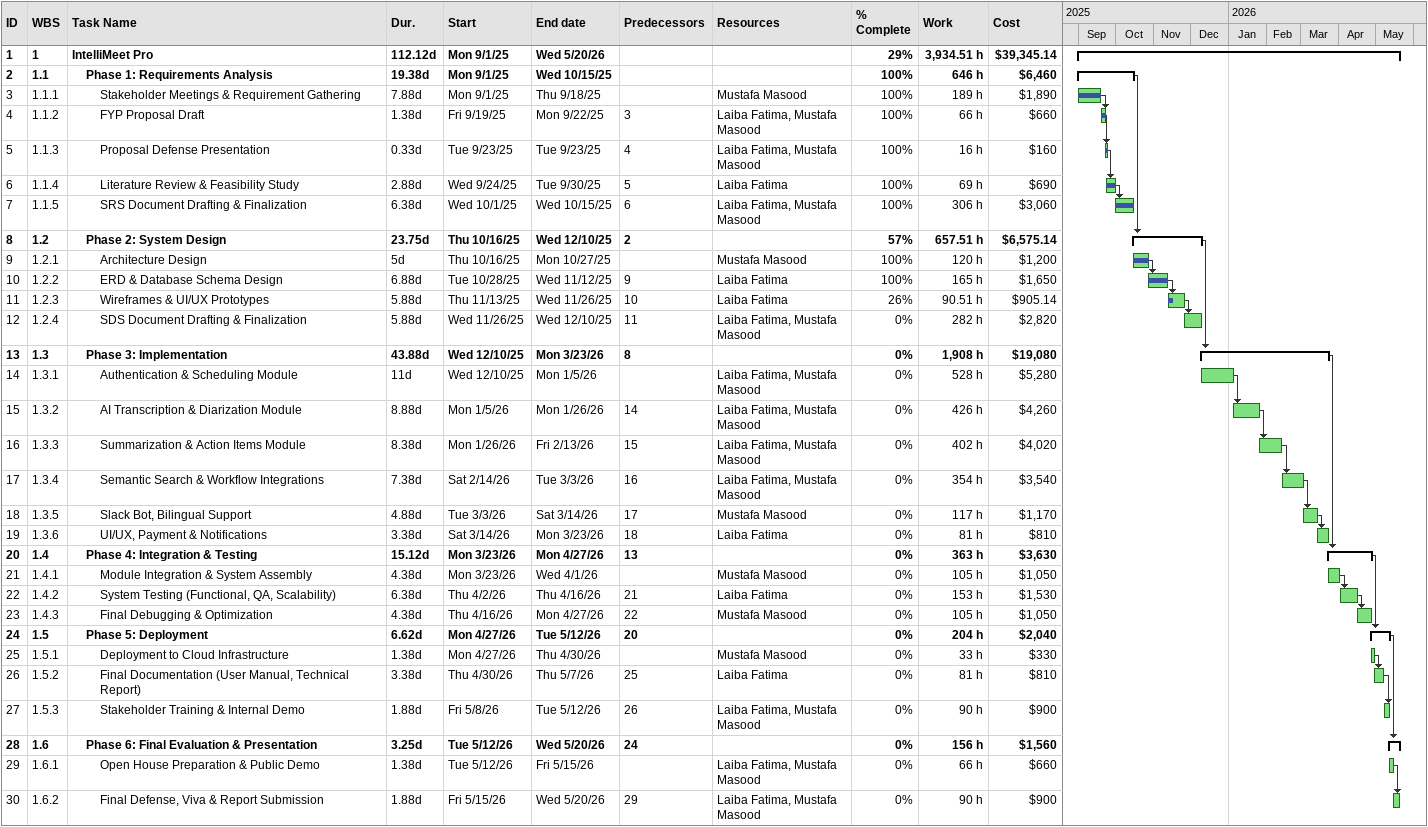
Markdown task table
| ID | WBS | Task | Duration | Start | Finish | Predecessors | Resources | % complete | Work (h) | Cost ($) |
|---|---|---|---|---|---|---|---|---|---|---|
| 1 | 1 | **IntelliMeet Pro** | 112.12d | 2025-09-01 | 2026-05-20 |  |  | 29 | 3934.51 | 39345.14 |
| 2 | 1.1 | **Phase 1: Requirements Analysis** | 19.38d | 2025-09-01 | 2025-10-15 |  |  | 100 | 646 | 6460 |
| 3 | 1.1.1 | Stakeholder Meetings & Requirement Gathering | 7.88d | 2025-09-01 | 2025-09-18 |  | Mustafa Masood | 100 | 189 | 1890 |
| 4 | 1.1.2 | FYP Proposal Draft | 1.38d | 2025-09-19 | 2025-09-22 | 3 | Laiba Fatima, Mustafa Masood | 100 | 66 | 660 |
| 5 | 1.1.3 | Proposal Defense Presentation | 0.33d | 2025-09-23 | 2025-09-23 | 4 | Laiba Fatima, Mustafa Masood | 100 | 16 | 160 |
| 6 | 1.1.4 | Literature Review & Feasibility Study | 2.88d | 2025-09-24 | 2025-09-30 | 5 | Laiba Fatima | 100 | 69 | 690 |
| 7 | 1.1.5 | SRS Document Drafting & Finalization | 6.38d | 2025-10-01 | 2025-10-15 | 6 | Laiba Fatima, Mustafa Masood | 100 | 306 | 3060 |
| 8 | 1.2 | **Phase 2: System Design** | 23.75d | 2025-10-16 | 2025-12-10 | 2 |  | 57 | 657.51 | 6575.14 |
| 9 | 1.2.1 | Architecture Design | 5d | 2025-10-16 | 2025-10-27 |  | Mustafa Masood | 100 | 120 | 1200 |
| 10 | 1.2.2 | ERD & Database Schema Design | 6.88d | 2025-10-28 | 2025-11-12 | 9 | Laiba Fatima | 100 | 165 | 1650 |
| 11 | 1.2.3 | Wireframes & UI/UX Prototypes | 5.88d | 2025-11-13 | 2025-11-26 | 10 | Laiba Fatima | 26 | 90.51 | 905.14 |
| 12 | 1.2.4 | SDS Document Drafting & Finalization | 5.88d | 2025-11-26 | 2025-12-10 | 11 | Laiba Fatima, Mustafa Masood | 0 | 282 | 2820 |
| 13 | 1.3 | **Phase 3: Implementation** | 43.88d | 2025-12-10 | 2026-03-23 | 8 |  | 0 | 1908 | 19080 |
| 14 | 1.3.1 | Authentication & Scheduling Module | 11d | 2025-12-10 | 2026-01-05 |  | Laiba Fatima, Mustafa Masood | 0 | 528 | 5280 |
| 15 | 1.3.2 | AI Transcription & Diarization Module | 8.88d | 2026-01-05 | 2026-01-26 | 14 | Laiba Fatima, Mustafa Masood | 0 | 426 | 4260 |
| 16 | 1.3.3 | Summarization & Action Items Module | 8.38d | 2026-01-26 | 2026-02-13 | 15 | Laiba Fatima, Mustafa Masood | 0 | 402 | 4020 |
| 17 | 1.3.4 | Semantic Search & Workflow Integrations | 7.38d | 2026-02-14 | 2026-03-03 | 16 | Laiba Fatima, Mustafa Masood | 0 | 354 | 3540 |
| 18 | 1.3.5 | Slack Bot, Bilingual Support | 4.88d | 2026-03-03 | 2026-03-14 | 17 | Mustafa Masood | 0 | 117 | 1170 |
| 19 | 1.3.6 | UI/UX, Payment & Notifications | 3.38d | 2026-03-14 | 2026-03-23 | 18 | Laiba Fatima | 0 | 81 | 810 |
| 20 | 1.4 | **Phase 4: Integration & Testing** | 15.12d | 2026-03-23 | 2026-04-27 | 13 |  | 0 | 363 | 3630 |
| 21 | 1.4.1 | Module Integration & System Assembly | 4.38d | 2026-03-23 | 2026-04-01 |  | Mustafa Masood | 0 | 105 | 1050 |
| 22 | 1.4.2 | System Testing (Functional, QA, Scalability) | 6.38d | 2026-04-02 | 2026-04-16 | 21 | Laiba Fatima | 0 | 153 | 1530 |
| 23 | 1.4.3 | Final Debugging & Optimization | 4.38d | 2026-04-16 | 2026-04-27 | 22 | Mustafa Masood | 0 | 105 | 1050 |
| 24 | 1.5 | **Phase 5: Deployment** | 6.62d | 2026-04-27 | 2026-05-12 | 20 |  | 0 | 204 | 2040 |
| 25 | 1.5.1 | Deployment to Cloud Infrastructure | 1.38d | 2026-04-27 | 2026-04-30 |  | Mustafa Masood | 0 | 33 | 330 |
| 26 | 1.5.2 | Final Documentation (User Manual, Technical Report) | 3.38d | 2026-04-30 | 2026-05-07 | 25 | Laiba Fatima | 0 | 81 | 810 |
| 27 | 1.5.3 | Stakeholder Training & Internal Demo | 1.88d | 2026-05-08 | 2026-05-12 | 26 | Laiba Fatima, Mustafa Masood | 0 | 90 | 900 |
| 28 | 1.6 | **Phase 6: Final Evaluation & Presentation** | 3.25d | 2026-05-12 | 2026-05-20 | 24 |  | 0 | 156 | 1560 |
| 29 | 1.6.1 | Open House Preparation & Public Demo | 1.38d | 2026-05-12 | 2026-05-15 |  | Laiba Fatima, Mustafa Masood | 0 | 66 | 660 |
| 30 | 1.6.2 | Final Defense, Viva & Report Submission | 1.88d | 2026-05-15 | 2026-05-20 | 29 | Laiba Fatima, Mustafa Masood | 0 | 90 | 900 |
